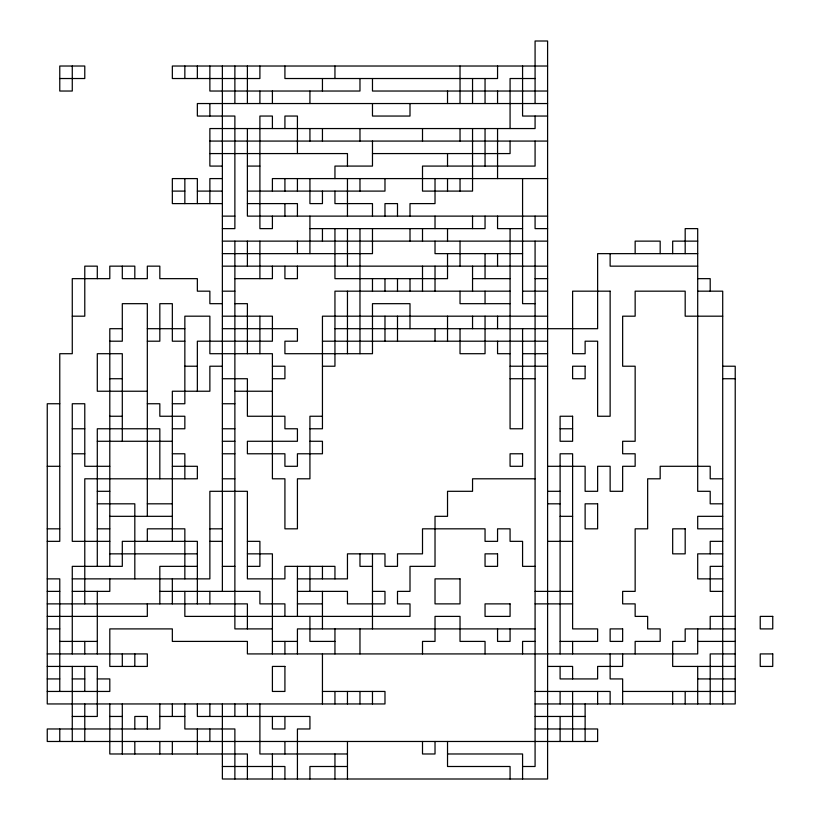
<?xml version="1.0" encoding="UTF-8"?>
<svg xmlns="http://www.w3.org/2000/svg" width="820" height="820" viewBox="0 0 820 820"><rect width="100%" height="100%" fill="white"/><g stroke="black" fill="none" stroke-linecap="round" stroke-linejoin="round"><path stroke-width="1.23" d="M547.596 66.02L172.343 66.02L172.343 78.525L259.899 78.525L259.899 66.02M59.768 78.525L84.778 78.525L84.778 66.02L59.768 66.02L59.768 91.03L72.273 91.03L72.273 66.02M535.081 78.525L510.071 78.525L510.071 128.555M547.596 91.03L372.475 91.03L372.475 78.525M547.596 103.545L197.353 103.545L197.353 116.05L234.879 116.05L234.879 228.626L222.374 228.626M547.596 116.05L522.576 116.05L522.576 66.02M209.869 141.071L547.596 141.071M209.869 153.576L347.454 153.576L347.454 166.081M372.475 153.576L510.071 153.576L510.071 141.071M222.374 166.081L209.869 166.081L209.869 128.555L535.081 128.555L535.081 116.05M247.394 166.081L259.899 166.081M222.374 178.596L209.869 178.596L209.869 203.606M547.596 178.596L272.404 178.596L272.404 191.101M172.343 191.101L184.849 191.101M197.353 191.101L222.374 191.101M247.394 191.101L384.98 191.101L384.98 178.596M222.374 203.606L172.343 203.606L172.343 178.596L197.353 178.596L197.353 203.606M247.394 203.606L297.424 203.606L297.424 216.121M222.374 216.121L234.879 216.121M547.596 216.121L247.394 216.121L247.394 128.555M309.929 228.626L485.05 228.626L485.05 216.121M522.576 228.626L497.555 228.626L497.555 216.121M547.596 228.626L535.081 228.626L535.081 216.121M222.374 241.131L547.596 241.131M697.697 241.131L672.677 241.131L672.677 253.646M222.374 253.646L372.475 253.646L372.475 228.626M522.576 253.646L435.02 253.646L435.02 241.131M697.697 253.646L597.626 253.646L597.626 328.697L334.949 328.697M222.374 266.151L547.596 266.151M697.697 266.151L610.131 266.151L610.131 253.646M234.879 278.656L272.404 278.656L272.404 266.151M472.545 278.656L510.071 278.656M535.081 278.656L547.596 278.656M697.697 278.656L710.202 278.656L710.202 291.172M222.374 291.172L234.879 291.172M510.071 291.172L334.949 291.172L334.949 366.222L322.444 366.222M522.576 291.172L547.596 291.172M697.697 291.172L722.707 291.172L722.707 703.949M222.374 303.677L209.869 303.677L209.869 291.172L197.353 291.172L197.353 278.656L159.828 278.656L159.828 266.151L147.323 266.151L147.323 278.656L122.303 278.656L122.303 266.151M234.879 303.677L247.394 303.677L247.394 353.707M510.071 303.677L460.03 303.677L460.03 291.172M535.081 303.677L522.576 303.677L522.576 178.596M72.273 316.182L84.778 316.182L84.778 266.151L97.293 266.151L97.293 278.656M222.374 316.182L272.404 316.182L272.404 341.202L197.353 341.202L197.353 391.232M547.596 316.182L322.444 316.182L322.444 428.768L309.929 428.768M722.707 316.182L685.182 316.182L685.182 291.172L635.151 291.172L635.151 316.182L622.646 316.182L622.646 366.222L635.151 366.222L635.151 441.273L622.646 441.273L622.646 453.778L635.151 453.778L635.151 466.293L622.646 466.293L622.646 491.303L610.131 491.303L610.131 466.293L597.626 466.293L597.626 491.303L585.121 491.303L585.121 466.293L547.596 466.293M122.303 328.697L109.798 328.697L109.798 566.353M147.323 328.697L184.849 328.697M222.374 328.697L297.424 328.697L297.424 341.202L284.919 341.202L284.919 353.707L372.475 353.707L372.475 303.677L410 303.677L410 328.697M109.798 341.202L122.303 341.202L122.303 303.677L147.323 303.677L147.323 516.323M147.323 341.202L159.828 341.202L159.828 303.677L172.343 303.677L172.343 341.202L184.849 341.202M322.444 341.202L547.596 341.202M510.071 353.707L497.555 353.707L497.555 341.202M522.576 353.707L547.596 353.707M184.849 366.222L197.353 366.222M222.374 366.222L209.869 366.222L209.869 391.232L172.343 391.232L172.343 541.343M272.404 366.222L284.919 366.222L284.919 378.727L272.404 378.727M510.071 366.222L547.596 366.222M722.707 366.222L735.222 366.222L735.222 703.949L535.081 703.949M109.798 378.727L122.303 378.727M222.374 378.727L247.394 378.727L247.394 416.252L284.919 416.252L284.919 428.768L297.424 428.768L297.424 441.273L247.394 441.273L247.394 453.778L284.919 453.778L284.919 466.293L297.424 466.293L297.424 453.778L322.444 453.778L322.444 441.273L309.929 441.273M510.071 378.727L535.081 378.727M722.707 378.727L735.222 378.727M147.323 391.232L97.293 391.232L97.293 353.707L122.303 353.707L122.303 441.273M234.879 391.232L272.404 391.232M59.768 403.747L47.252 403.747L47.252 703.949L384.98 703.949L384.98 691.444L322.444 691.444M147.323 403.747L159.828 403.747L159.828 416.252L184.849 416.252L184.849 428.768L172.343 428.768M172.343 403.747L184.849 403.747L184.849 316.182L209.869 316.182L209.869 353.707L272.404 353.707L272.404 478.798L284.919 478.798L284.919 528.828L297.424 528.828L297.424 478.798L309.929 478.798L309.929 416.252L322.444 416.252M222.374 403.747L234.879 403.747M109.798 416.252L122.303 416.252M72.273 428.768L84.778 428.768M222.374 428.768L234.879 428.768M560.101 428.768L572.606 428.768M97.293 441.273L172.343 441.273M222.374 441.273L234.879 441.273M72.273 453.778L84.778 453.778M172.343 453.778L184.849 453.778L184.849 478.798M222.374 453.778L234.879 453.778M47.252 466.293L59.768 466.293M109.798 466.293L84.778 466.293L84.778 403.747L72.273 403.747L72.273 541.343L109.798 541.343M172.343 466.293L197.353 466.293L197.353 478.798L84.778 478.798L84.778 603.879M222.374 478.798L234.879 478.798M535.081 478.798L472.545 478.798L472.545 491.303L447.525 491.303L447.525 516.323L435.02 516.323L435.02 566.353L410 566.353L410 591.374L397.495 591.374L397.495 603.879L410 603.879L410 616.394L184.849 616.394L184.849 591.374M722.707 478.798L710.202 478.798L710.202 466.293L660.172 466.293L660.172 478.798L647.656 478.798L647.656 528.828L635.151 528.828L635.151 591.374L622.646 591.374L622.646 603.879L635.151 603.879L635.151 616.394L647.656 616.394L647.656 628.899L660.172 628.899L660.172 641.404L635.151 641.404L635.151 653.919M97.293 491.303L109.798 491.303M547.596 491.303L560.101 491.303M97.293 503.818L134.818 503.818L134.818 578.869M147.323 503.818L172.343 503.818M547.596 503.818L560.101 503.818M722.707 503.818L710.202 503.818L710.202 491.303L697.697 491.303L697.697 228.626L685.182 228.626L685.182 253.646M109.798 516.323L172.343 516.323M560.101 516.323L572.606 516.323M722.707 516.323L697.697 516.323L697.697 528.828L722.707 528.828M47.252 528.828L59.768 528.828M97.293 528.828L109.798 528.828M209.869 528.828L222.374 528.828M47.252 541.343L59.768 541.343L59.768 353.707L72.273 353.707L72.273 278.656L109.798 278.656L109.798 266.151L134.818 266.151L134.818 278.656M209.869 541.343L222.374 541.343M247.394 541.343L259.899 541.343L259.899 566.353L247.394 566.353M547.596 541.343L572.606 541.343M722.707 541.343L710.202 541.343L710.202 553.848M109.798 553.848L197.353 553.848M247.394 553.848L272.404 553.848L272.404 653.919M722.707 553.848L697.697 553.848L697.697 578.869L722.707 578.869M197.353 566.353L159.828 566.353L159.828 603.879M222.374 566.353L234.879 566.353M372.475 566.353L359.97 566.353L359.97 553.848M535.081 566.353L522.576 566.353L522.576 541.343L510.071 541.343L510.071 528.828L497.555 528.828L497.555 541.343L485.05 541.343L485.05 528.828L422.505 528.828L422.505 553.848L397.495 553.848L397.495 566.353L384.98 566.353L384.98 553.848L347.454 553.848L347.454 578.869L297.424 578.869M722.707 566.353L710.202 566.353L710.202 591.374L722.707 591.374M47.252 578.869L59.768 578.869L59.768 691.444M72.273 578.869L209.869 578.869L209.869 491.303L247.394 491.303L247.394 578.869L284.919 578.869L284.919 566.353L334.949 566.353L334.949 578.869M47.252 591.374L59.768 591.374M72.273 591.374L109.798 591.374L109.798 578.869M159.828 591.374L259.899 591.374L259.899 603.879L284.919 603.879L284.919 616.394M297.424 591.374L347.454 591.374L347.454 603.879L384.98 603.879L384.98 591.374L372.475 591.374M535.081 591.374L572.606 591.374M47.252 603.879L247.394 603.879L247.394 628.899M297.424 603.879L322.444 603.879M535.081 603.879L572.606 603.879M47.252 616.394L147.323 616.394L147.323 603.879M735.222 616.394L710.202 616.394L710.202 628.899M47.252 628.899L59.768 628.899M272.404 628.899L234.879 628.899L234.879 241.131M535.081 628.899L297.424 628.899L297.424 653.919M735.222 628.899L685.182 628.899L685.182 641.404L672.677 641.404L672.677 666.424L735.222 666.424M59.768 641.404L97.293 641.404M272.404 641.404L297.424 641.404M334.949 641.404L309.929 641.404L309.929 616.394M535.081 641.404L522.576 641.404L522.576 653.919M560.101 641.404L597.626 641.404L597.626 628.899L572.606 628.899L572.606 453.778L560.101 453.778L560.101 653.919M697.697 641.404L735.222 641.404M47.252 653.919L147.323 653.919L147.323 666.424L109.798 666.424L109.798 628.899L172.343 628.899L172.343 641.404L247.394 641.404L247.394 653.919L697.697 653.919L697.697 628.899M735.222 653.919L710.202 653.919L710.202 703.949M47.252 666.424L97.293 666.424L97.293 716.454L72.273 716.454M547.596 666.424L572.606 666.424L572.606 678.929M47.252 678.929L59.768 678.929M72.273 678.929L84.778 678.929M97.293 678.929L109.798 678.929L109.798 691.444L47.252 691.444M697.697 678.929L735.222 678.929M535.081 691.444L610.131 691.444L610.131 703.949M622.646 691.444L735.222 691.444M109.798 716.454L122.303 716.454M159.828 716.454L184.849 716.454M535.081 716.454L585.121 716.454M535.081 728.97L597.626 728.97L597.626 741.475L47.252 741.475L47.252 728.97L159.828 728.97L159.828 703.949M347.454 753.98L259.899 753.98L259.899 703.949M447.525 753.98L522.576 753.98L522.576 779M222.374 766.495L284.919 766.495L284.919 779M347.454 766.495L309.929 766.495L309.929 779M522.576 766.495L535.081 766.495L535.081 241.131M697.697 666.424L697.697 703.949M685.182 691.444L685.182 703.949M672.677 691.444L672.677 703.949M660.172 253.646L660.172 241.131L635.151 241.131L635.151 253.646M622.646 653.919L622.646 666.424L597.626 666.424L597.626 678.929L560.101 678.929L560.101 666.424M622.646 703.949L622.646 678.929L610.131 678.929L610.131 653.919M597.626 691.444L597.626 703.949M585.121 703.949L585.121 741.475M572.606 641.404L572.606 653.919M572.606 691.444L572.606 741.475M560.101 691.444L560.101 703.949M560.101 716.454L560.101 741.475M535.081 103.545L535.081 41L547.596 41L547.596 779L222.374 779L222.374 703.949M535.081 141.071L535.081 166.081L422.505 166.081L422.505 191.101L472.545 191.101L472.545 128.555M522.576 328.697L522.576 428.768L510.071 428.768L510.071 228.626M510.071 628.899L510.071 641.404L497.555 641.404L497.555 628.899M510.071 779L510.071 766.495L447.525 766.495L447.525 741.475M497.555 66.02L497.555 78.525L284.919 78.525L284.919 66.02M497.555 91.03L497.555 103.545M497.555 128.555L497.555 178.596M497.555 253.646L497.555 266.151M497.555 316.182L497.555 328.697M485.05 78.525L485.05 103.545M485.05 128.555L485.05 166.081M485.05 253.646L485.05 278.656M485.05 291.172L485.05 303.677M485.05 316.182L485.05 353.707L460.03 353.707L460.03 328.697M485.05 653.919L485.05 641.404L460.03 641.404L460.03 616.394L435.02 616.394L435.02 641.404L422.505 641.404L422.505 653.919M472.545 78.525L472.545 103.545M472.545 216.121L472.545 228.626M472.545 266.151L472.545 291.172M472.545 316.182L472.545 328.697M460.03 66.02L460.03 103.545M460.03 128.555L460.03 141.071M460.03 178.596L460.03 191.101M460.03 241.131L460.03 266.151M447.525 91.03L447.525 103.545M447.525 153.576L447.525 166.081M447.525 178.596L447.525 191.101M447.525 228.626L447.525 241.131M447.525 253.646L447.525 278.656L334.949 278.656L334.949 228.626M447.525 316.182L447.525 341.202M435.02 178.596L435.02 203.606L410 203.606L410 216.121M435.02 216.121L435.02 228.626M435.02 266.151L435.02 291.172M435.02 328.697L435.02 341.202M435.02 741.475L435.02 753.98L422.505 753.98L422.505 741.475M422.505 128.555L422.505 141.071M422.505 228.626L422.505 241.131M422.505 266.151L422.505 291.172M410 103.545L410 116.05L372.475 116.05L372.475 103.545M410 228.626L410 241.131M410 278.656L410 291.172M397.495 216.121L397.495 203.606L384.98 203.606L384.98 216.121M397.495 278.656L397.495 291.172M397.495 316.182L397.495 341.202M384.98 278.656L384.98 291.172M384.98 316.182L384.98 341.202M372.475 141.071L372.475 166.081L334.949 166.081L334.949 178.596M372.475 216.121L372.475 203.606L334.949 203.606L334.949 191.101M372.475 278.656L372.475 291.172M372.475 553.848L372.475 628.899M372.475 691.444L372.475 703.949M359.97 78.525L359.97 91.03L209.869 91.03L209.869 66.02M359.97 128.555L359.97 141.071M359.97 178.596L359.97 191.101M359.97 228.626L359.97 353.707M359.97 628.899L359.97 653.919M359.97 691.444L359.97 703.949M347.454 178.596L347.454 216.121M347.454 228.626L347.454 266.151M347.454 291.172L347.454 353.707M347.454 691.444L347.454 703.949M347.454 741.475L347.454 779M334.949 66.02L334.949 78.525M334.949 628.899L334.949 653.919M334.949 691.444L334.949 703.949M334.949 753.98L334.949 779M322.444 78.525L322.444 91.03M322.444 128.555L322.444 141.071M322.444 191.101L322.444 203.606L309.929 203.606L309.929 178.596M322.444 228.626L322.444 241.131M322.444 566.353L322.444 578.869M322.444 591.374L322.444 628.899M322.444 653.919L322.444 703.949M309.929 91.03L309.929 103.545M309.929 128.555L309.929 141.071M309.929 216.121L309.929 253.646M309.929 566.353L309.929 591.374M297.424 153.576L297.424 116.05L284.919 116.05L284.919 128.555M297.424 178.596L297.424 191.101M297.424 241.131L297.424 253.646M297.424 266.151L297.424 278.656L284.919 278.656L284.919 266.151M297.424 566.353L297.424 616.394M297.424 779L297.424 728.97L309.929 728.97L309.929 716.454L197.353 716.454L197.353 703.949M284.919 178.596L284.919 191.101M284.919 203.606L284.919 216.121M284.919 641.404L284.919 653.919M284.919 716.454L284.919 728.97L272.404 728.97L272.404 716.454M284.919 741.475L284.919 753.98M272.404 91.03L272.404 103.545M272.404 128.555L272.404 116.05L259.899 116.05L259.899 228.626L272.404 228.626L272.404 216.121M272.404 753.98L272.404 779M259.899 91.03L259.899 103.545M259.899 241.131L259.899 278.656M259.899 316.182L259.899 353.707M247.394 66.02L247.394 103.545M247.394 241.131L247.394 266.151M247.394 703.949L247.394 716.454M247.394 779L247.394 753.98L109.798 753.98L109.798 703.949M234.879 66.02L234.879 103.545M234.879 703.949L234.879 716.454M234.879 779L234.879 728.97L184.849 728.97L184.849 703.949M222.374 66.02L222.374 591.374M209.869 103.545L209.869 116.05M209.869 591.374L209.869 603.879M209.869 703.949L209.869 716.454M209.869 728.97L209.869 741.475M197.353 66.02L197.353 78.525M197.353 603.879L197.353 541.343L122.303 541.343L122.303 566.353L72.273 566.353L72.273 653.919M197.353 728.97L197.353 753.98M184.849 66.02L184.849 78.525M184.849 178.596L184.849 203.606M184.849 578.869L184.849 528.828L147.323 528.828L147.323 541.343M172.343 578.869L172.343 603.879M172.343 703.949L172.343 716.454M172.343 741.475L172.343 753.98M159.828 478.798L159.828 428.768L97.293 428.768L97.293 566.353M159.828 741.475L159.828 753.98M147.323 728.97L147.323 716.454L134.818 716.454L134.818 728.97M134.818 653.919L134.818 666.424M134.818 741.475L134.818 753.98M122.303 653.919L122.303 666.424M122.303 703.949L122.303 753.98M97.293 591.374L97.293 653.919M84.778 641.404L84.778 653.919M84.778 666.424L84.778 691.444M84.778 703.949L84.778 741.475M72.273 666.424L72.273 741.475M59.768 728.97L59.768 741.475M610.131 291.172L572.606 291.172L572.606 353.707L585.121 353.707L585.121 341.202L597.626 341.202L597.626 416.252L610.131 416.252L610.131 291.172M585.121 366.222L572.606 366.222L572.606 378.727L585.121 378.727L585.121 366.222M572.606 416.252L560.101 416.252L560.101 441.273L572.606 441.273L572.606 416.252M522.576 453.778L510.071 453.778L510.071 466.293L522.576 466.293L522.576 453.778M597.626 503.818L585.121 503.818L585.121 528.828L597.626 528.828L597.626 503.818M685.182 528.828L672.677 528.828L672.677 553.848L685.182 553.848L685.182 528.828M497.555 553.848L485.05 553.848L485.05 566.353L497.555 566.353L497.555 553.848M460.03 578.869L435.02 578.869L435.02 603.879L460.03 603.879L460.03 578.869M510.071 603.879L485.05 603.879L485.05 616.394L510.071 616.394L510.071 603.879M772.747 616.394L760.232 616.394L760.232 628.899L772.747 628.899L772.747 616.394M622.646 628.899L610.131 628.899L610.131 641.404L622.646 641.404L622.646 628.899M772.747 653.919L760.232 653.919L760.232 666.424L772.747 666.424L772.747 653.919M284.919 666.424L272.404 666.424L272.404 691.444L284.919 691.444L284.919 666.424"/></g></svg>
